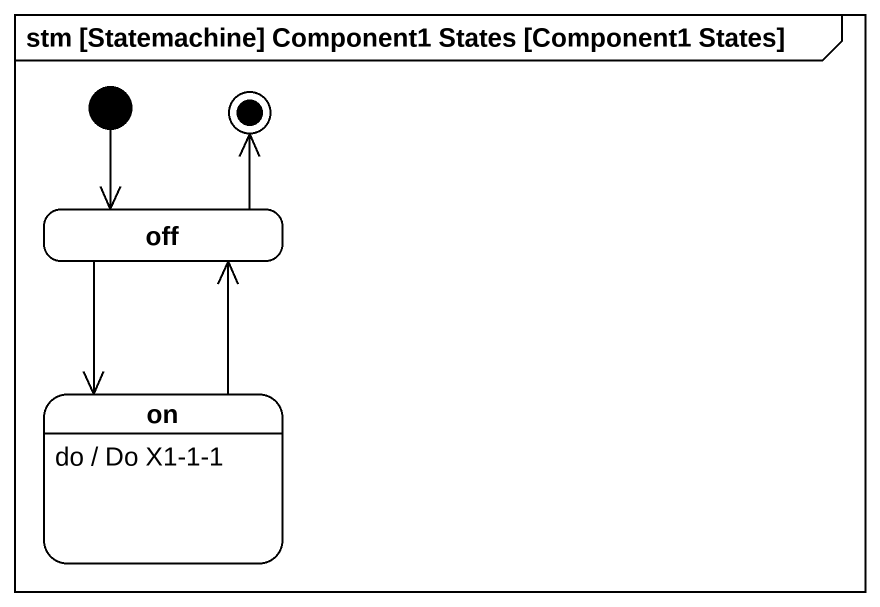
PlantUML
@startuml
mainframe stm [Statemachine] Component1 States [Component1 States]
hide empty description
state off
state "on" as on_
on_ : do / Do X1-1-1
[*] --> off
off --> on_
on_ -up-> off
off -up-> [*]
@enduml
